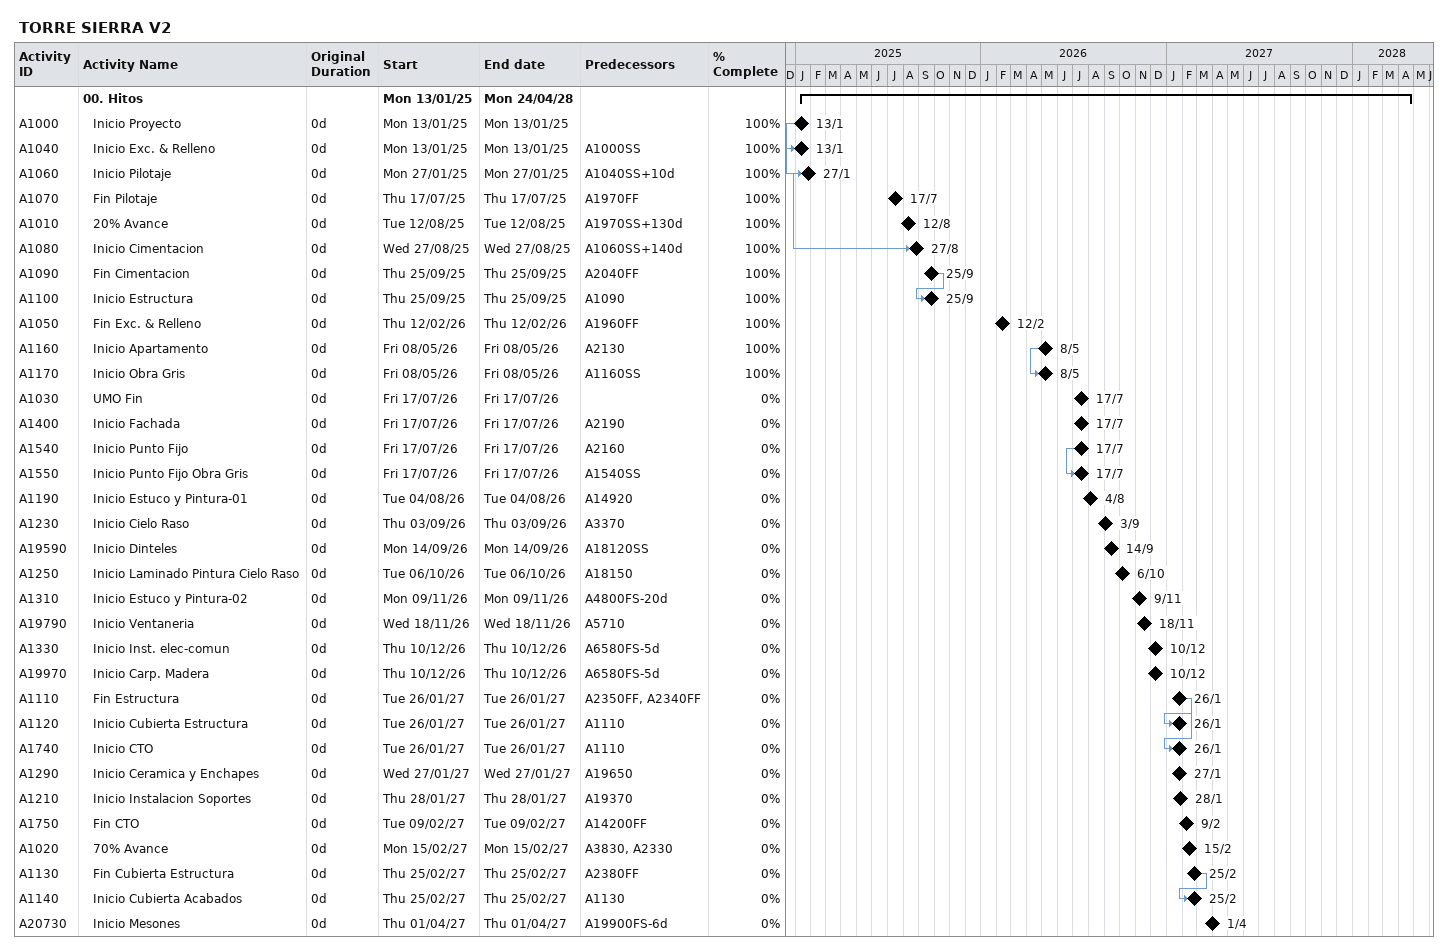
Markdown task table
TORRE SIERRA V2

| ID | Level | Task | Original duration | Start | Finish | Predecessors | % complete |
|---|---|---|---|---|---|---|---|
|  | 1 | **00. Hitos** |  | 2025-01-13 | 2028-04-24 |  |  |
| A1000 | 2 | Inicio Proyecto | 0d | 2025-01-13 | 2025-01-13 |  | 100 |
| A1040 | 2 | Inicio Exc. & Relleno | 0d | 2025-01-13 | 2025-01-13 | A1000SS | 100 |
| A1060 | 2 | Inicio Pilotaje | 0d | 2025-01-27 | 2025-01-27 | A1040SS+10d | 100 |
| A1070 | 2 | Fin Pilotaje | 0d | 2025-07-17 | 2025-07-17 | A1970FF | 100 |
| A1010 | 2 | 20% Avance | 0d | 2025-08-12 | 2025-08-12 | A1970SS+130d | 100 |
| A1080 | 2 | Inicio Cimentacion | 0d | 2025-08-27 | 2025-08-27 | A1060SS+140d | 100 |
| A1090 | 2 | Fin Cimentacion | 0d | 2025-09-25 | 2025-09-25 | A2040FF | 100 |
| A1100 | 2 | Inicio Estructura | 0d | 2025-09-25 | 2025-09-25 | A1090 | 100 |
| A1050 | 2 | Fin Exc. & Relleno | 0d | 2026-02-12 | 2026-02-12 | A1960FF | 100 |
| A1160 | 2 | Inicio Apartamento | 0d | 2026-05-08 | 2026-05-08 | A2130 | 100 |
| A1170 | 2 | Inicio Obra Gris | 0d | 2026-05-08 | 2026-05-08 | A1160SS | 100 |
| A1030 | 2 | UMO Fin | 0d | 2026-07-17 | 2026-07-17 |  | 0 |
| A1400 | 2 | Inicio Fachada | 0d | 2026-07-17 | 2026-07-17 | A2190 | 0 |
| A1540 | 2 | Inicio Punto Fijo | 0d | 2026-07-17 | 2026-07-17 | A2160 | 0 |
| A1550 | 2 | Inicio Punto Fijo Obra Gris | 0d | 2026-07-17 | 2026-07-17 | A1540SS | 0 |
| A1190 | 2 | Inicio Estuco y Pintura-01 | 0d | 2026-08-04 | 2026-08-04 | A14920 | 0 |
| A1230 | 2 | Inicio Cielo Raso | 0d | 2026-09-03 | 2026-09-03 | A3370 | 0 |
| A19590 | 2 | Inicio Dinteles | 0d | 2026-09-14 | 2026-09-14 | A18120SS | 0 |
| A1250 | 2 | Inicio Laminado Pintura Cielo Raso | 0d | 2026-10-06 | 2026-10-06 | A18150 | 0 |
| A1310 | 2 | Inicio Estuco y Pintura-02 | 0d | 2026-11-09 | 2026-11-09 | A4800FS-20d | 0 |
| A19790 | 2 | Inicio Ventaneria | 0d | 2026-11-18 | 2026-11-18 | A5710 | 0 |
| A1330 | 2 | Inicio Inst. elec-comun | 0d | 2026-12-10 | 2026-12-10 | A6580FS-5d | 0 |
| A19970 | 2 | Inicio Carp. Madera | 0d | 2026-12-10 | 2026-12-10 | A6580FS-5d | 0 |
| A1110 | 2 | Fin Estructura | 0d | 2027-01-26 | 2027-01-26 | A2350FF, A2340FF | 0 |
| A1120 | 2 | Inicio Cubierta Estructura | 0d | 2027-01-26 | 2027-01-26 | A1110 | 0 |
| A1740 | 2 | Inicio CTO | 0d | 2027-01-26 | 2027-01-26 | A1110 | 0 |
| A1290 | 2 | Inicio Ceramica y Enchapes | 0d | 2027-01-27 | 2027-01-27 | A19650 | 0 |
| A1210 | 2 | Inicio Instalacion Soportes | 0d | 2027-01-28 | 2027-01-28 | A19370 | 0 |
| A1750 | 2 | Fin CTO | 0d | 2027-02-09 | 2027-02-09 | A14200FF | 0 |
| A1020 | 2 | 70% Avance | 0d | 2027-02-15 | 2027-02-15 | A3830, A2330 | 0 |
| A1130 | 2 | Fin Cubierta Estructura | 0d | 2027-02-25 | 2027-02-25 | A2380FF | 0 |
| A1140 | 2 | Inicio Cubierta Acabados | 0d | 2027-02-25 | 2027-02-25 | A1130 | 0 |
| A20730 | 2 | Inicio Mesones | 0d | 2027-04-01 | 2027-04-01 | A19900FS-6d | 0 |
